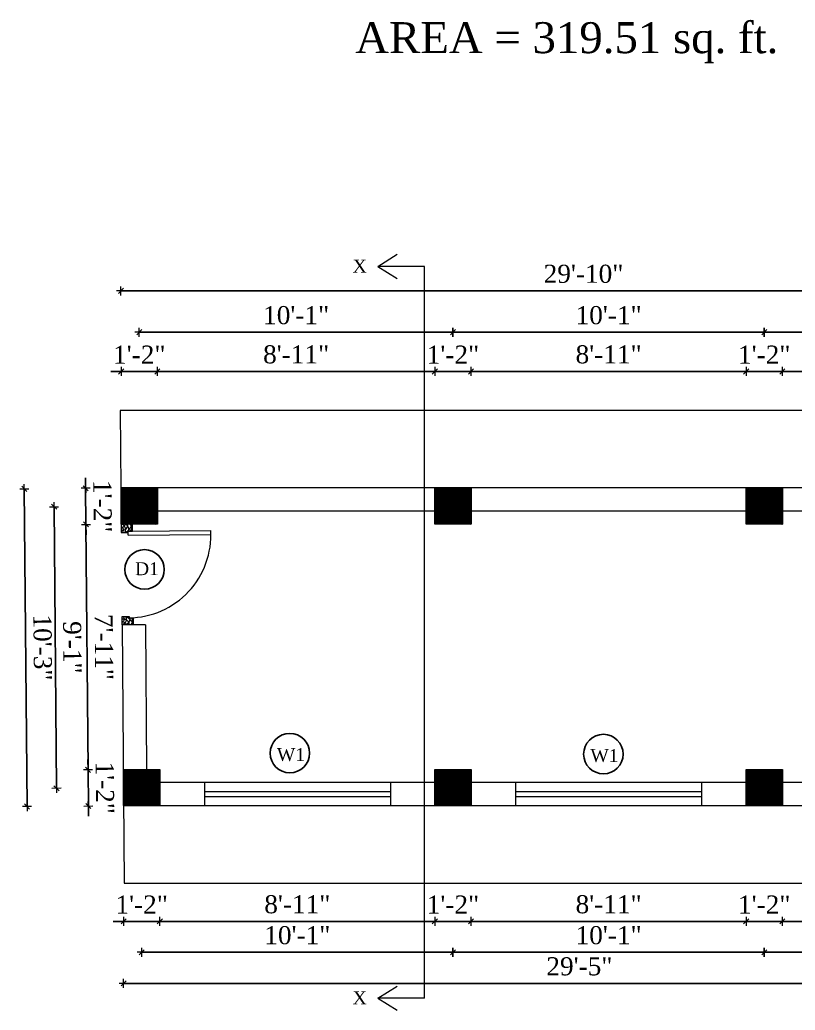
# Model space of a CAD drawing. Header units: inches. Extents: x 20273 to 45441, y -4696 to -1121.
# Drawn here: x 44360.8 to 44661, y -3217.4 to -2834 of the extents above; entities that cross this region are included whole.
import ezdxf

# ---------------------------------------------------------------- set-up
doc = ezdxf.new("R2010")
doc.units = ezdxf.units.IN
doc.header["$LTSCALE"] = 5
doc.header["$MEASUREMENT"] = 0
for name, color, linetype, lineweight in [('A-WALL', 7, 'Continuous', 9), ('Dimension', 7, 'Continuous', 18), ('DOOR', 62, 'Continuous', 0)]:
    doc.layers.add(name, color=color, linetype=linetype, lineweight=lineweight)
doc.layers.add('dim line', color=7, linetype='Continuous', lineweight=15, true_color=0xfab2b2)
doc.layers.add('TEXT', color=6, linetype='Continuous')
doc.layers.add('WALL', color=7, linetype='Continuous')
doc.styles.add('ordinary', font='times.ttf')
doc.dimstyles.new('Copy of 96', dxfattribs={"dimtxt": 7, "dimasz": 4, "dimexe": 0.5, "dimexo": 0.5, "dimgap": 3, "dimtad": 1, "dimdec": 1, "dimzin": 11, "dimdsep": 46, "dimlunit": 4, "dimtxsty": 'ordinary', "dimblk": 'OBLIQUE', "dimcen": 0.09, "dimse1": 1, "dimse2": 1, "dimclrt": 6, "dimazin": 0, "dimtfac": 1, "dimtdec": 1, "dimtix": 1, "dimtmove": 2, "dimatfit": 3, "dimldrblk": 'leader', "dimfxl": 0.5, "dimfxlon": 1, "dimtolj": 1, "dimtzin": 0, "dimarcsym": 0})
pattern_1 = [(45, (18280.62599, 649.34045), (-0.08838834765, 0.08838834765), [])]

# ---------------------------------------------------------------- blocks, each defined once
blk = doc.blocks.new('A$C27B36B59')
at = {"layer": 'DOOR'}
for p, q in [((0, 4), (0, 0)), ((2.5, 4), (0, 4)), ((2.5, 2.5), (2.5, 4)), ((0, 0), (3, 0)), ((3, 2.5), (2.5, 2.5)), ((3, 0), (3, 2.5))]:
    blk.add_line(p, q, dxfattribs=at)
for centre, radius, start, end in [((-1.4, -0.54), 4.75, 22.1411, 72.838), ((1.34, 2.09), 1.64, 45.138, 144.8948), ((2.21, 0.3), 2.49, 83.3149, 152.658), ((0.13, 0.37), 2.05, 349.4875, 93.6805), ((1.96, -0.47), 2.01, 58.7447, 166.495), ((-0.06, 0.32), 1.13, 343.542, 86.947), ((2.08, -0.4), 1.17, 38.2816, 160.1519)]:
    blk.add_arc(centre, radius, start, end, dxfattribs=at)
blk = doc.blocks.new('D2')
at = {"layer": 'DOOR'}
for p, q in [((74473.95, 24047.59), (74473.95, 24018.09)), ((74473.95, 24047.59), (74475.45, 24047.59)), ((74475.45, 24047.59), (74475.45, 24018.13))]:
    blk.add_line(p, q, dxfattribs=at)
blk.add_arc((74473.95, 24047.59), 29.5, 180, 272.9146, dxfattribs=at)
at = {"layer": 'DOOR', "xscale": -1, "rotation": 180}
blk.add_blockref('A$C27B36B59', (74441.95, 24050.09), dxfattribs=at)
at = {"layer": 'DOOR', "rotation": 180}
blk.add_blockref('A$C27B36B59', (74477.95, 24050.09), dxfattribs=at)
blk = doc.blocks.new('oblique')
at = {"color": 0, "lineweight": -2}
blk.add_line((0.25, 0.25), (-0.25, -0.25), dxfattribs=at)
at = {"layer": 'dim line', "lineweight": 9}
for p, q in [((-0.4375, 0), (0.4375, 0)), ((0, 0.4375), (0, -0.4375))]:
    blk.add_line(p, q, dxfattribs=at)
blk = doc.blocks.new('*D653')
at = {"layer": 'A-WALL', "color": 0, "lineweight": -2, "ltscale": 50, "transparency": 16777216}
for p, q in [((44401.01, -3183.04), (44397.01, -3183.04)), ((44401.01, -3183.04), (44415.01, -3183.04)), ((44415.01, -3183.04), (44419.01, -3183.04))]:
    blk.add_line(p, q, dxfattribs=at)
at = {"layer": 'Defpoints', "color": 0, "ltscale": 50, "transparency": 16777216}
for p in [(44401.01, -3138.26), (44415.01, -3138.26), (44415.01, -3183.04)]:
    blk.add_point(p, dxfattribs=at)
at = {"layer": 'A-WALL', "color": 0, "lineweight": -2, "ltscale": 50, "transparency": 16777216, "xscale": 4, "yscale": 4, "zscale": 4}
blk.add_blockref('oblique', (44401.01, -3183.04), dxfattribs=at)
at = {"layer": 'A-WALL', "color": 0, "lineweight": -2, "ltscale": 50, "transparency": 16777216, "xscale": 4, "yscale": 4, "zscale": 4, "rotation": 180}
blk.add_blockref('oblique', (44415.01, -3183.04), dxfattribs=at)
at = {"layer": 'A-WALL', "color": 6, "ltscale": 50, "transparency": 16777216, "insert": (44408.01, -3176.54), "char_height": 7, "attachment_point": 5, "style": 'ordinary'}
blk.add_mtext('\\A1;1\'-2"', dxfattribs=at)
blk = doc.blocks.new('_OBLIQUE')
at = {"color": 0, "linetype": 'ByBlock'}
blk.add_line((-0.5, -0.5), (0.5, 0.5), dxfattribs=at)
blk = doc.blocks.new('leader')
at = {"layer": 'Dimension'}
for p, q in [((0, -4.328), (0, 4.328)), ((-4.424, 0), (4.424, 0))]:
    blk.add_line(p, q, dxfattribs=at)
blk = doc.blocks.new('*D654')
at = {"layer": 'A-WALL', "color": 0, "lineweight": -2, "ltscale": 5, "transparency": 16777216}
blk.add_line((44415.01, -3183.04), (44521.51, -3183.04), dxfattribs=at)
at = {"layer": 'Defpoints', "color": 0, "ltscale": 5, "transparency": 16777216}
for p in [(44415.01, -3138.26), (44521.51, -3138.26), (44521.51, -3183.04)]:
    blk.add_point(p, dxfattribs=at)
at = {"layer": 'A-WALL', "color": 0, "lineweight": -2, "ltscale": 5, "transparency": 16777216, "xscale": 4, "yscale": 4, "zscale": 4, "rotation": 180}
blk.add_blockref('oblique', (44415.01, -3183.04), dxfattribs=at)
at = {"layer": 'A-WALL', "color": 0, "lineweight": -2, "ltscale": 5, "transparency": 16777216, "xscale": 4, "yscale": 4, "zscale": 4}
blk.add_blockref('oblique', (44521.51, -3183.04), dxfattribs=at)
at = {"layer": 'A-WALL', "color": 6, "ltscale": 5, "transparency": 16777216, "insert": (44468.26, -3176.48), "char_height": 7, "attachment_point": 5, "style": 'ordinary'}
blk.add_mtext('\\A1;8\'-11"', dxfattribs=at)
blk = doc.blocks.new('*D655')
at = {"layer": 'A-WALL', "color": 0, "lineweight": -2, "ltscale": 5, "transparency": 16777216}
for p, q in [((44521.51, -3183.04), (44517.51, -3183.04)), ((44521.51, -3183.04), (44535.51, -3183.04)), ((44535.51, -3183.04), (44539.51, -3183.04))]:
    blk.add_line(p, q, dxfattribs=at)
at = {"layer": 'Defpoints', "color": 0, "ltscale": 5, "transparency": 16777216}
for p in [(44521.51, -3138.26), (44535.51, -3138.26), (44535.51, -3183.04)]:
    blk.add_point(p, dxfattribs=at)
at = {"layer": 'A-WALL', "color": 0, "lineweight": -2, "ltscale": 5, "transparency": 16777216, "xscale": 4, "yscale": 4, "zscale": 4}
blk.add_blockref('oblique', (44521.51, -3183.04), dxfattribs=at)
at = {"layer": 'A-WALL', "color": 0, "lineweight": -2, "ltscale": 5, "transparency": 16777216, "xscale": 4, "yscale": 4, "zscale": 4, "rotation": 180}
blk.add_blockref('oblique', (44535.51, -3183.04), dxfattribs=at)
at = {"layer": 'A-WALL', "color": 6, "ltscale": 5, "transparency": 16777216, "insert": (44528.51, -3176.54), "char_height": 7, "attachment_point": 5, "style": 'ordinary'}
blk.add_mtext('\\A1;1\'-2"', dxfattribs=at)
blk = doc.blocks.new('*D656')
at = {"layer": 'A-WALL', "color": 0, "lineweight": -2, "ltscale": 5, "transparency": 16777216}
blk.add_line((44535.51, -3183.04), (44642.01, -3183.04), dxfattribs=at)
at = {"layer": 'Defpoints', "color": 0, "ltscale": 5, "transparency": 16777216}
for p in [(44535.51, -3138.26), (44642.01, -3138.26), (44642.01, -3183.04)]:
    blk.add_point(p, dxfattribs=at)
at = {"layer": 'A-WALL', "color": 0, "lineweight": -2, "ltscale": 5, "transparency": 16777216, "xscale": 4, "yscale": 4, "zscale": 4, "rotation": 180}
blk.add_blockref('oblique', (44535.51, -3183.04), dxfattribs=at)
at = {"layer": 'A-WALL', "color": 0, "lineweight": -2, "ltscale": 5, "transparency": 16777216, "xscale": 4, "yscale": 4, "zscale": 4}
blk.add_blockref('oblique', (44642.01, -3183.04), dxfattribs=at)
at = {"layer": 'A-WALL', "color": 6, "ltscale": 5, "transparency": 16777216, "insert": (44588.76, -3176.48), "char_height": 7, "attachment_point": 5, "style": 'ordinary'}
blk.add_mtext('\\A1;8\'-11"', dxfattribs=at)
blk = doc.blocks.new('*D657')
at = {"layer": 'A-WALL', "color": 0, "lineweight": -2, "ltscale": 5, "transparency": 16777216}
for p, q in [((44642.01, -3183.04), (44638.01, -3183.04)), ((44642.01, -3183.04), (44656.01, -3183.04)), ((44656.01, -3183.04), (44660.01, -3183.04))]:
    blk.add_line(p, q, dxfattribs=at)
at = {"layer": 'Defpoints', "color": 0, "ltscale": 5, "transparency": 16777216}
for p in [(44642.01, -3138.26), (44656.01, -3138.26), (44656.01, -3183.04)]:
    blk.add_point(p, dxfattribs=at)
at = {"layer": 'A-WALL', "color": 0, "lineweight": -2, "ltscale": 5, "transparency": 16777216, "xscale": 4, "yscale": 4, "zscale": 4}
blk.add_blockref('oblique', (44642.01, -3183.04), dxfattribs=at)
at = {"layer": 'A-WALL', "color": 0, "lineweight": -2, "ltscale": 5, "transparency": 16777216, "xscale": 4, "yscale": 4, "zscale": 4, "rotation": 180}
blk.add_blockref('oblique', (44656.01, -3183.04), dxfattribs=at)
at = {"layer": 'A-WALL', "color": 6, "ltscale": 5, "transparency": 16777216, "insert": (44649.01, -3176.54), "char_height": 7, "attachment_point": 5, "style": 'ordinary'}
blk.add_mtext('\\A1;1\'-2"', dxfattribs=at)
blk = doc.blocks.new('*D658')
at = {"layer": 'A-WALL', "color": 0, "lineweight": -2, "ltscale": 5, "transparency": 16777216}
blk.add_line((44656.01, -3183.04), (44739.88, -3183.04), dxfattribs=at)
at = {"layer": 'Defpoints', "color": 0, "ltscale": 5, "transparency": 16777216}
for p in [(44656.01, -3138.26), (44739.88, -3138.26), (44739.88, -3183.04)]:
    blk.add_point(p, dxfattribs=at)
at = {"layer": 'A-WALL', "color": 0, "lineweight": -2, "ltscale": 5, "transparency": 16777216, "xscale": 4, "yscale": 4, "zscale": 4, "rotation": 180}
blk.add_blockref('oblique', (44656.01, -3183.04), dxfattribs=at)
at = {"layer": 'A-WALL', "color": 0, "lineweight": -2, "ltscale": 5, "transparency": 16777216, "xscale": 4, "yscale": 4, "zscale": 4}
blk.add_blockref('oblique', (44739.88, -3183.04), dxfattribs=at)
at = {"layer": 'A-WALL', "color": 6, "ltscale": 5, "transparency": 16777216, "insert": (44697.95, -3176.47), "char_height": 7, "attachment_point": 5, "style": 'ordinary'}
blk.add_mtext('\\A1;7\'-0"', dxfattribs=at)
blk = doc.blocks.new('*D660')
at = {"layer": 'A-WALL', "color": 0, "lineweight": -2, "ltscale": 5, "transparency": 16777216}
blk.add_line((44408.01, -3195.01), (44528.51, -3195.01), dxfattribs=at)
at = {"layer": 'Defpoints', "color": 0, "ltscale": 5, "transparency": 16777216}
for p in [(44408.01, -3131.26), (44528.51, -3131.26), (44528.51, -3195.01)]:
    blk.add_point(p, dxfattribs=at)
at = {"layer": 'A-WALL', "color": 0, "lineweight": -2, "ltscale": 5, "transparency": 16777216, "xscale": 4, "yscale": 4, "zscale": 4, "rotation": 180}
blk.add_blockref('oblique', (44408.01, -3195.01), dxfattribs=at)
at = {"layer": 'A-WALL', "color": 0, "lineweight": -2, "ltscale": 5, "transparency": 16777216, "xscale": 4, "yscale": 4, "zscale": 4}
blk.add_blockref('oblique', (44528.51, -3195.01), dxfattribs=at)
at = {"layer": 'A-WALL', "color": 6, "ltscale": 5, "transparency": 16777216, "insert": (44468.26, -3188.45), "char_height": 7, "attachment_point": 5, "style": 'ordinary'}
blk.add_mtext('\\A1;10\'-1"', dxfattribs=at)
blk = doc.blocks.new('*D661')
at = {"layer": 'A-WALL', "color": 0, "lineweight": -2, "ltscale": 5, "transparency": 16777216}
blk.add_line((44528.51, -3195.01), (44649.01, -3195.01), dxfattribs=at)
at = {"layer": 'Defpoints', "color": 0, "ltscale": 5, "transparency": 16777216}
for p in [(44528.51, -3131.26), (44649.01, -3131.26), (44649.01, -3195.01)]:
    blk.add_point(p, dxfattribs=at)
at = {"layer": 'A-WALL', "color": 0, "lineweight": -2, "ltscale": 5, "transparency": 16777216, "xscale": 4, "yscale": 4, "zscale": 4, "rotation": 180}
blk.add_blockref('oblique', (44528.51, -3195.01), dxfattribs=at)
at = {"layer": 'A-WALL', "color": 0, "lineweight": -2, "ltscale": 5, "transparency": 16777216, "xscale": 4, "yscale": 4, "zscale": 4}
blk.add_blockref('oblique', (44649.01, -3195.01), dxfattribs=at)
at = {"layer": 'A-WALL', "color": 6, "ltscale": 5, "transparency": 16777216, "insert": (44588.76, -3188.45), "char_height": 7, "attachment_point": 5, "style": 'ordinary'}
blk.add_mtext('\\A1;10\'-1"', dxfattribs=at)
blk = doc.blocks.new('*D662')
at = {"layer": 'A-WALL', "color": 0, "lineweight": -2, "ltscale": 5, "transparency": 16777216}
blk.add_line((44649.01, -3195.01), (44746.88, -3195.01), dxfattribs=at)
at = {"layer": 'Defpoints', "color": 0, "ltscale": 5, "transparency": 16777216}
for p in [(44649.01, -3131.26), (44746.88, -3131.26), (44746.88, -3195.01)]:
    blk.add_point(p, dxfattribs=at)
at = {"layer": 'A-WALL', "color": 0, "lineweight": -2, "ltscale": 5, "transparency": 16777216, "xscale": 4, "yscale": 4, "zscale": 4, "rotation": 180}
blk.add_blockref('oblique', (44649.01, -3195.01), dxfattribs=at)
at = {"layer": 'A-WALL', "color": 0, "lineweight": -2, "ltscale": 5, "transparency": 16777216, "xscale": 4, "yscale": 4, "zscale": 4}
blk.add_blockref('oblique', (44746.88, -3195.01), dxfattribs=at)
at = {"layer": 'A-WALL', "color": 6, "ltscale": 5, "transparency": 16777216, "insert": (44697.95, -3188.45), "char_height": 7, "attachment_point": 5, "style": 'ordinary'}
blk.add_mtext('\\A1;8\'-2"', dxfattribs=at)
blk = doc.blocks.new('*D663')
at = {"layer": 'A-WALL', "color": 0, "lineweight": -2, "ltscale": 5, "transparency": 16777216}
blk.add_line((44401.01, -3207.06), (44753.88, -3207.06), dxfattribs=at)
at = {"layer": 'Defpoints', "color": 0, "ltscale": 5, "transparency": 16777216}
for p in [(44401.01, -3138.26), (44753.88, -3138.26), (44753.88, -3207.06)]:
    blk.add_point(p, dxfattribs=at)
at = {"layer": 'A-WALL', "color": 0, "lineweight": -2, "ltscale": 5, "transparency": 16777216, "xscale": 4, "yscale": 4, "zscale": 4, "rotation": 180}
blk.add_blockref('oblique', (44401.01, -3207.06), dxfattribs=at)
at = {"layer": 'A-WALL', "color": 0, "lineweight": -2, "ltscale": 5, "transparency": 16777216, "xscale": 4, "yscale": 4, "zscale": 4}
blk.add_blockref('oblique', (44753.88, -3207.06), dxfattribs=at)
at = {"layer": 'A-WALL', "color": 6, "ltscale": 5, "transparency": 16777216, "insert": (44577.45, -3200.49), "char_height": 7, "attachment_point": 5, "style": 'ordinary'}
blk.add_mtext('\\A1;29\'-5"', dxfattribs=at)
blk = doc.blocks.new('*D664')
at = {"layer": 'A-WALL', "color": 0, "lineweight": -2, "ltscale": 50, "transparency": 16777216}
blk.add_line((44363.61, -3138.58), (44362.57, -3015.59), dxfattribs=at)
at = {"layer": 'Defpoints', "color": 0, "ltscale": 50, "transparency": 16777216}
for p in [(44362.57, -3015.59), (44399.97, -3015.27), (44401.01, -3138.26)]:
    blk.add_point(p, dxfattribs=at)
at = {"layer": 'A-WALL', "color": 0, "lineweight": -2, "ltscale": 50, "transparency": 16777216, "xscale": 4, "yscale": 4, "zscale": 4}
for p, rotation in [((44362.57, -3015.59), 90.48576269129781), ((44363.61, -3138.58), 270.4857626912978)]:
    blk.add_blockref('oblique', p, dxfattribs=dict(at, rotation=rotation))
at = {"layer": 'A-WALL', "color": 6, "ltscale": 50, "transparency": 16777216, "insert": (44369.65, -3077.03), "char_height": 7, "attachment_point": 5, "rotation": 270.4858, "style": 'ordinary'}
blk.add_mtext('\\A1;10\'-3"', dxfattribs=at)
blk = doc.blocks.new('*D665')
at = {"layer": 'A-WALL', "color": 0, "lineweight": -2, "ltscale": 5, "transparency": 16777216}
blk.add_line((44387.23, -3124.38), (44386.43, -3029.39), dxfattribs=at)
at = {"layer": 'Defpoints', "color": 0, "ltscale": 5, "transparency": 16777216}
for p in [(44386.43, -3029.39), (44400.09, -3029.27), (44400.9, -3124.26)]:
    blk.add_point(p, dxfattribs=at)
at = {"layer": 'A-WALL', "color": 0, "lineweight": -2, "ltscale": 5, "transparency": 16777216, "xscale": 4, "yscale": 4, "zscale": 4}
for p, rotation in [((44386.43, -3029.39), 90.48576269118195), ((44387.23, -3124.38), 270.4857626911819)]:
    blk.add_blockref('oblique', p, dxfattribs=dict(at, rotation=rotation))
at = {"layer": 'A-WALL', "color": 6, "ltscale": 5, "transparency": 16777216, "insert": (44393.4, -3076.83), "char_height": 7, "attachment_point": 5, "rotation": 270.4858, "style": 'ordinary'}
blk.add_mtext('\\A1;7\'-11"', dxfattribs=at)
blk = doc.blocks.new('*D666')
at = {"layer": 'A-WALL', "color": 0, "lineweight": -2, "ltscale": 5, "transparency": 16777216}
blk.add_line((44375.02, -3131.54), (44374.09, -3022.55), dxfattribs=at)
at = {"layer": 'Defpoints', "color": 0, "ltscale": 5, "transparency": 16777216}
for p in [(44374.09, -3022.55), (44407.09, -3022.27), (44408.01, -3131.26)]:
    blk.add_point(p, dxfattribs=at)
at = {"layer": 'A-WALL', "color": 0, "lineweight": -2, "ltscale": 5, "transparency": 16777216, "xscale": 4, "yscale": 4, "zscale": 4}
for p, rotation in [((44374.09, -3022.55), 90.48576269118195), ((44375.02, -3131.54), 270.4857626911819)]:
    blk.add_blockref('oblique', p, dxfattribs=dict(at, rotation=rotation))
at = {"layer": 'A-WALL', "color": 6, "ltscale": 5, "transparency": 16777216, "insert": (44381.13, -3076.99), "char_height": 7, "attachment_point": 5, "rotation": 270.4858, "style": 'ordinary'}
blk.add_mtext('\\A1;9\'-1"', dxfattribs=at)
blk = doc.blocks.new('*D667')
at = {"layer": 'A-WALL', "color": 0, "lineweight": -2, "ltscale": 5, "transparency": 16777216}
for p, q in [((44386.31, -3015.39), (44386.28, -3011.39)), ((44386.43, -3029.39), (44386.31, -3015.39)), ((44386.43, -3029.39), (44386.46, -3033.39))]:
    blk.add_line(p, q, dxfattribs=at)
at = {"layer": 'Defpoints', "color": 0, "ltscale": 5, "transparency": 16777216}
for p in [(44386.31, -3015.39), (44399.97, -3015.27), (44400.09, -3029.27)]:
    blk.add_point(p, dxfattribs=at)
at = {"layer": 'A-WALL', "color": 0, "lineweight": -2, "ltscale": 5, "transparency": 16777216, "xscale": 4, "yscale": 4, "zscale": 4}
for p, rotation in [((44386.31, -3015.39), 270.4857626911819), ((44386.43, -3029.39), 90.48576269118195)]:
    blk.add_blockref('oblique', p, dxfattribs=dict(at, rotation=rotation))
at = {"layer": 'A-WALL', "color": 6, "ltscale": 5, "transparency": 16777216, "insert": (44392.87, -3022.33), "char_height": 7, "attachment_point": 5, "rotation": 270.4858, "style": 'ordinary'}
blk.add_mtext('\\A1;1\'-2"', dxfattribs=at)
blk = doc.blocks.new('*D668')
at = {"layer": 'A-WALL', "color": 0, "lineweight": -2, "ltscale": 5, "transparency": 16777216}
for p, q in [((44387.23, -3124.38), (44387.2, -3120.38)), ((44387.23, -3124.38), (44387.35, -3138.38)), ((44387.35, -3138.38), (44387.39, -3142.38))]:
    blk.add_line(p, q, dxfattribs=at)
at = {"layer": 'Defpoints', "color": 0, "ltscale": 5, "transparency": 16777216}
for p in [(44400.9, -3124.26), (44387.35, -3138.38), (44401.01, -3138.26)]:
    blk.add_point(p, dxfattribs=at)
at = {"layer": 'A-WALL', "color": 0, "lineweight": -2, "ltscale": 5, "transparency": 16777216, "xscale": 4, "yscale": 4, "zscale": 4}
for p, rotation in [((44387.23, -3124.38), 270.4857626911819), ((44387.35, -3138.38), 90.48576269118195)]:
    blk.add_blockref('oblique', p, dxfattribs=dict(at, rotation=rotation))
at = {"layer": 'A-WALL', "color": 6, "ltscale": 5, "transparency": 16777216, "insert": (44393.79, -3131.32), "char_height": 7, "attachment_point": 5, "rotation": 270.4858, "style": 'ordinary'}
blk.add_mtext('\\A1;1\'-2"', dxfattribs=at)
blk = doc.blocks.new('*D669')
at = {"layer": 'A-WALL', "color": 0, "lineweight": -2, "ltscale": 5, "transparency": 16777216}
for p, q in [((44400.09, -2970.16), (44396.09, -2970.16)), ((44400.09, -2970.16), (44414.09, -2970.16)), ((44414.09, -2970.16), (44418.09, -2970.16))]:
    blk.add_line(p, q, dxfattribs=at)
at = {"layer": 'Defpoints', "color": 0, "ltscale": 5, "transparency": 16777216}
for p in [(44414.09, -2970.16), (44400.09, -3015.27), (44414.09, -3015.27)]:
    blk.add_point(p, dxfattribs=at)
at = {"layer": 'A-WALL', "color": 0, "lineweight": -2, "ltscale": 5, "transparency": 16777216, "xscale": 4, "yscale": 4, "zscale": 4}
blk.add_blockref('oblique', (44400.09, -2970.16), dxfattribs=at)
at = {"layer": 'A-WALL', "color": 0, "lineweight": -2, "ltscale": 5, "transparency": 16777216, "xscale": 4, "yscale": 4, "zscale": 4, "rotation": 180}
blk.add_blockref('oblique', (44414.09, -2970.16), dxfattribs=at)
at = {"layer": 'A-WALL', "color": 6, "ltscale": 5, "transparency": 16777216, "insert": (44407.09, -2963.66), "char_height": 7, "attachment_point": 5, "style": 'ordinary'}
blk.add_mtext('\\A1;1\'-2"', dxfattribs=at)
blk = doc.blocks.new('*D670')
at = {"layer": 'A-WALL', "color": 0, "lineweight": -2, "ltscale": 5, "transparency": 16777216}
blk.add_line((44414.09, -2970.16), (44521.51, -2970.16), dxfattribs=at)
at = {"layer": 'Defpoints', "color": 0, "ltscale": 5, "transparency": 16777216}
for p in [(44521.51, -2970.16), (44414.09, -3015.27), (44521.51, -3015.27)]:
    blk.add_point(p, dxfattribs=at)
at = {"layer": 'A-WALL', "color": 0, "lineweight": -2, "ltscale": 5, "transparency": 16777216, "xscale": 4, "yscale": 4, "zscale": 4, "rotation": 180}
blk.add_blockref('oblique', (44414.09, -2970.16), dxfattribs=at)
at = {"layer": 'A-WALL', "color": 0, "lineweight": -2, "ltscale": 5, "transparency": 16777216, "xscale": 4, "yscale": 4, "zscale": 4}
blk.add_blockref('oblique', (44521.51, -2970.16), dxfattribs=at)
at = {"layer": 'A-WALL', "color": 6, "ltscale": 5, "transparency": 16777216, "insert": (44467.8, -2963.6), "char_height": 7, "attachment_point": 5, "style": 'ordinary'}
blk.add_mtext('\\A1;8\'-11"', dxfattribs=at)
blk = doc.blocks.new('*D671')
at = {"layer": 'A-WALL', "color": 0, "lineweight": -2, "ltscale": 5, "transparency": 16777216}
for p, q in [((44521.51, -2970.16), (44517.51, -2970.16)), ((44521.51, -2970.16), (44535.51, -2970.16)), ((44535.51, -2970.16), (44539.51, -2970.16))]:
    blk.add_line(p, q, dxfattribs=at)
at = {"layer": 'Defpoints', "color": 0, "ltscale": 5, "transparency": 16777216}
for p in [(44535.51, -2970.16), (44521.51, -3015.27), (44535.51, -3015.27)]:
    blk.add_point(p, dxfattribs=at)
at = {"layer": 'A-WALL', "color": 0, "lineweight": -2, "ltscale": 5, "transparency": 16777216, "xscale": 4, "yscale": 4, "zscale": 4}
blk.add_blockref('oblique', (44521.51, -2970.16), dxfattribs=at)
at = {"layer": 'A-WALL', "color": 0, "lineweight": -2, "ltscale": 5, "transparency": 16777216, "xscale": 4, "yscale": 4, "zscale": 4, "rotation": 180}
blk.add_blockref('oblique', (44535.51, -2970.16), dxfattribs=at)
at = {"layer": 'A-WALL', "color": 6, "ltscale": 5, "transparency": 16777216, "insert": (44528.51, -2963.66), "char_height": 7, "attachment_point": 5, "style": 'ordinary'}
blk.add_mtext('\\A1;1\'-2"', dxfattribs=at)
blk = doc.blocks.new('*D672')
at = {"layer": 'A-WALL', "color": 0, "lineweight": -2, "ltscale": 5, "transparency": 16777216}
blk.add_line((44535.51, -2970.16), (44642.01, -2970.16), dxfattribs=at)
at = {"layer": 'Defpoints', "color": 0, "ltscale": 5, "transparency": 16777216}
for p in [(44642.01, -2970.16), (44535.51, -3015.27), (44642.01, -3015.27)]:
    blk.add_point(p, dxfattribs=at)
at = {"layer": 'A-WALL', "color": 0, "lineweight": -2, "ltscale": 5, "transparency": 16777216, "xscale": 4, "yscale": 4, "zscale": 4, "rotation": 180}
blk.add_blockref('oblique', (44535.51, -2970.16), dxfattribs=at)
at = {"layer": 'A-WALL', "color": 0, "lineweight": -2, "ltscale": 5, "transparency": 16777216, "xscale": 4, "yscale": 4, "zscale": 4}
blk.add_blockref('oblique', (44642.01, -2970.16), dxfattribs=at)
at = {"layer": 'A-WALL', "color": 6, "ltscale": 5, "transparency": 16777216, "insert": (44588.76, -2963.6), "char_height": 7, "attachment_point": 5, "style": 'ordinary'}
blk.add_mtext('\\A1;8\'-11"', dxfattribs=at)
blk = doc.blocks.new('*D673')
at = {"layer": 'A-WALL', "color": 0, "lineweight": -2, "ltscale": 5, "transparency": 16777216}
for p, q in [((44642.01, -2970.16), (44638.01, -2970.16)), ((44642.01, -2970.16), (44656.01, -2970.16)), ((44656.01, -2970.16), (44660.01, -2970.16))]:
    blk.add_line(p, q, dxfattribs=at)
at = {"layer": 'Defpoints', "color": 0, "ltscale": 5, "transparency": 16777216}
for p in [(44656.01, -2970.16), (44642.01, -3015.27), (44656.01, -3015.27)]:
    blk.add_point(p, dxfattribs=at)
at = {"layer": 'A-WALL', "color": 0, "lineweight": -2, "ltscale": 5, "transparency": 16777216, "xscale": 4, "yscale": 4, "zscale": 4}
blk.add_blockref('oblique', (44642.01, -2970.16), dxfattribs=at)
at = {"layer": 'A-WALL', "color": 0, "lineweight": -2, "ltscale": 5, "transparency": 16777216, "xscale": 4, "yscale": 4, "zscale": 4, "rotation": 180}
blk.add_blockref('oblique', (44656.01, -2970.16), dxfattribs=at)
at = {"layer": 'A-WALL', "color": 6, "ltscale": 5, "transparency": 16777216, "insert": (44649.01, -2963.66), "char_height": 7, "attachment_point": 5, "style": 'ordinary'}
blk.add_mtext('\\A1;1\'-2"', dxfattribs=at)
blk = doc.blocks.new('*D674')
at = {"layer": 'A-WALL', "color": 0, "lineweight": -2, "ltscale": 5, "transparency": 16777216}
blk.add_line((44656.01, -2970.16), (44744.14, -2970.16), dxfattribs=at)
at = {"layer": 'Defpoints', "color": 0, "ltscale": 5, "transparency": 16777216}
for p in [(44744.14, -2970.16), (44656.01, -3015.27), (44744.14, -3015.27)]:
    blk.add_point(p, dxfattribs=at)
at = {"layer": 'A-WALL', "color": 0, "lineweight": -2, "ltscale": 5, "transparency": 16777216, "xscale": 4, "yscale": 4, "zscale": 4, "rotation": 180}
blk.add_blockref('oblique', (44656.01, -2970.16), dxfattribs=at)
at = {"layer": 'A-WALL', "color": 0, "lineweight": -2, "ltscale": 5, "transparency": 16777216, "xscale": 4, "yscale": 4, "zscale": 4}
blk.add_blockref('oblique', (44744.14, -2970.16), dxfattribs=at)
at = {"layer": 'A-WALL', "color": 6, "ltscale": 5, "transparency": 16777216, "insert": (44700.08, -2963.59), "char_height": 7, "attachment_point": 5, "style": 'ordinary'}
blk.add_mtext('\\A1;7\'-4"', dxfattribs=at)
blk = doc.blocks.new('*D746')
at = {"layer": 'A-WALL', "color": 0, "lineweight": -2, "ltscale": 5, "transparency": 16777216}
blk.add_line((44407.09, -2954.98), (44528.51, -2954.98), dxfattribs=at)
at = {"layer": 'Defpoints', "color": 0, "ltscale": 5, "transparency": 16777216}
for p in [(44528.51, -2954.98), (44407.09, -3022.27), (44528.51, -3022.27)]:
    blk.add_point(p, dxfattribs=at)
at = {"layer": 'A-WALL', "color": 0, "lineweight": -2, "ltscale": 5, "transparency": 16777216, "xscale": 4, "yscale": 4, "zscale": 4, "rotation": 180}
blk.add_blockref('oblique', (44407.09, -2954.98), dxfattribs=at)
at = {"layer": 'A-WALL', "color": 0, "lineweight": -2, "ltscale": 5, "transparency": 16777216, "xscale": 4, "yscale": 4, "zscale": 4}
blk.add_blockref('oblique', (44528.51, -2954.98), dxfattribs=at)
at = {"layer": 'A-WALL', "color": 6, "ltscale": 5, "transparency": 16777216, "insert": (44467.8, -2948.42), "char_height": 7, "attachment_point": 5, "style": 'ordinary'}
blk.add_mtext('\\A1;10\'-1"', dxfattribs=at)
blk = doc.blocks.new('*D747')
at = {"layer": 'A-WALL', "color": 0, "lineweight": -2, "ltscale": 5, "transparency": 16777216}
blk.add_line((44528.51, -2954.98), (44649.01, -2954.98), dxfattribs=at)
at = {"layer": 'Defpoints', "color": 0, "ltscale": 5, "transparency": 16777216}
for p in [(44649.01, -2954.98), (44528.51, -3022.27), (44649.01, -3022.27)]:
    blk.add_point(p, dxfattribs=at)
at = {"layer": 'A-WALL', "color": 0, "lineweight": -2, "ltscale": 5, "transparency": 16777216, "xscale": 4, "yscale": 4, "zscale": 4, "rotation": 180}
blk.add_blockref('oblique', (44528.51, -2954.98), dxfattribs=at)
at = {"layer": 'A-WALL', "color": 0, "lineweight": -2, "ltscale": 5, "transparency": 16777216, "xscale": 4, "yscale": 4, "zscale": 4}
blk.add_blockref('oblique', (44649.01, -2954.98), dxfattribs=at)
at = {"layer": 'A-WALL', "color": 6, "ltscale": 5, "transparency": 16777216, "insert": (44588.76, -2948.42), "char_height": 7, "attachment_point": 5, "style": 'ordinary'}
blk.add_mtext('\\A1;10\'-1"', dxfattribs=at)
blk = doc.blocks.new('*D748')
at = {"layer": 'A-WALL', "color": 0, "lineweight": -2, "ltscale": 5, "transparency": 16777216}
blk.add_line((44649.01, -2954.98), (44751.14, -2954.98), dxfattribs=at)
at = {"layer": 'Defpoints', "color": 0, "ltscale": 5, "transparency": 16777216}
for p in [(44751.14, -2954.98), (44649.01, -3022.27), (44751.14, -3022.27)]:
    blk.add_point(p, dxfattribs=at)
at = {"layer": 'A-WALL', "color": 0, "lineweight": -2, "ltscale": 5, "transparency": 16777216, "xscale": 4, "yscale": 4, "zscale": 4, "rotation": 180}
blk.add_blockref('oblique', (44649.01, -2954.98), dxfattribs=at)
at = {"layer": 'A-WALL', "color": 0, "lineweight": -2, "ltscale": 5, "transparency": 16777216, "xscale": 4, "yscale": 4, "zscale": 4}
blk.add_blockref('oblique', (44751.14, -2954.98), dxfattribs=at)
at = {"layer": 'A-WALL', "color": 6, "ltscale": 5, "transparency": 16777216, "insert": (44700.08, -2948.42), "char_height": 7, "attachment_point": 5, "style": 'ordinary'}
blk.add_mtext('\\A1;8\'-6"', dxfattribs=at)
blk = doc.blocks.new('*D749')
at = {"layer": 'A-WALL', "color": 0, "lineweight": -2, "ltscale": 5, "transparency": 16777216}
blk.add_line((44399.97, -2938.98), (44758.14, -2938.98), dxfattribs=at)
at = {"layer": 'Defpoints', "color": 0, "ltscale": 5, "transparency": 16777216}
for p in [(44758.14, -2938.98), (44399.97, -3015.27), (44758.14, -3015.27)]:
    blk.add_point(p, dxfattribs=at)
at = {"layer": 'A-WALL', "color": 0, "lineweight": -2, "ltscale": 5, "transparency": 16777216, "xscale": 4, "yscale": 4, "zscale": 4, "rotation": 180}
blk.add_blockref('oblique', (44399.97, -2938.98), dxfattribs=at)
at = {"layer": 'A-WALL', "color": 0, "lineweight": -2, "ltscale": 5, "transparency": 16777216, "xscale": 4, "yscale": 4, "zscale": 4}
blk.add_blockref('oblique', (44758.14, -2938.98), dxfattribs=at)
at = {"layer": 'A-WALL', "color": 6, "ltscale": 5, "transparency": 16777216, "insert": (44579.05, -2932.41), "char_height": 7, "attachment_point": 5, "style": 'ordinary'}
blk.add_mtext('\\A1;29\'-10"', dxfattribs=at)

msp = doc.modelspace()

# ---------------------------------------------------------------- hatches: boundary and pattern name
at = {"layer": 'A-WALL', "ltscale": 5}
h = msp.add_hatch(dxfattribs=at)
h.set_pattern_fill('ANSI31', color=256)
h.set_pattern_definition(pattern_1)
h.paths.add_polyline_path([(44414.09, -3029.27), (44414.09, -3015.27), (44400.09, -3015.27), (44400.09, -3029.27)])
h = msp.add_hatch(dxfattribs=at)
h.set_pattern_fill('ANSI31', color=256)
h.set_pattern_definition(pattern_1)
h.paths.add_polyline_path([(44535.51, -3029.27), (44535.51, -3015.27), (44521.51, -3015.27), (44521.51, -3029.27)])
h = msp.add_hatch(dxfattribs=at)
h.set_pattern_fill('ANSI31', color=256)
h.set_pattern_definition(pattern_1)
h.paths.add_polyline_path([(44656.01, -3029.27), (44656.01, -3015.27), (44642.01, -3015.27), (44642.01, -3029.27)])
h = msp.add_hatch(dxfattribs=at)
h.set_pattern_fill('ANSI31', color=256)
h.set_pattern_definition(pattern_1)
h.paths.add_polyline_path([(44415.01, -3138.26), (44415.01, -3124.26), (44401.01, -3124.26), (44401.01, -3138.26)])
h = msp.add_hatch(dxfattribs=at)
h.set_pattern_fill('ANSI31', color=256)
h.set_pattern_definition(pattern_1)
h.paths.add_polyline_path([(44535.51, -3138.26), (44535.51, -3124.26), (44521.51, -3124.26), (44521.51, -3138.26)])
h = msp.add_hatch(dxfattribs=at)
h.set_pattern_fill('ANSI31', color=256)
h.set_pattern_definition(pattern_1)
h.paths.add_polyline_path([(44642.01, -3138.26), (44656.01, -3138.26), (44656.01, -3124.26), (44642.01, -3124.26)])

# ---------------------------------------------------------------- linework, layer by layer
for p, q in [((44499.46, -2929.48), (44506.89, -2924.8)), ((44517.46, -2929.48), (44499.46, -2929.48)), ((44499.46, -2929.48), (44506.89, -2934.15)), ((44517.46, -3212.76), (44517.46, -2929.48)), ((44399.72, -2985.27), (44399.97, -3015.27)), ((44706.22, -2985.27), (44399.72, -2985.27)), ((44758.14, -3015.27), (44399.97, -3015.27)), ((44399.97, -3015.27), (44400.09, -3029.27)), ((44521.51, -3024.27), (44414.09, -3024.27)), ((44642.01, -3024.27), (44535.51, -3024.27)), ((44744.14, -3024.27), (44656.01, -3024.27)), ((44400.42, -3068.27), (44401.27, -3168.26)), ((44409.42, -3068.27), (44400.42, -3068.27)), ((44409.42, -3068.27), (44409.9, -3124.26)), ((44521.51, -3129.26), (44415.01, -3129.26)), ((44432.26, -3129.26), (44432.26, -3138.26)), ((44504.26, -3129.26), (44504.26, -3138.26)), ((44642.01, -3129.26), (44535.51, -3129.26)), ((44552.76, -3129.26), (44552.76, -3138.26)), ((44624.76, -3129.26), (44624.76, -3138.26)), ((44739.88, -3129.26), (44656.01, -3129.26)), ((44432.26, -3132.76), (44504.26, -3132.76)), ((44432.26, -3134.76), (44504.26, -3134.76)), ((44552.76, -3132.76), (44624.76, -3132.76)), ((44552.76, -3134.76), (44624.76, -3134.76)), ((44401.01, -3138.26), (44753.88, -3138.26)), ((44401.27, -3168.26), (44741.4, -3168.26)), ((44499.46, -3212.76), (44506.89, -3208.08)), ((44517.46, -3212.76), (44499.46, -3212.76)), ((44499.46, -3212.76), (44506.89, -3217.44))]:
    msp.add_line(p, q, dxfattribs=at)
for points in [[(44400.09, -3015.27), (44414.09, -3015.27), (44414.09, -3029.27), (44400.09, -3029.27)], [(44521.51, -3015.27), (44535.51, -3015.27), (44535.51, -3029.27), (44521.51, -3029.27)], [(44642.01, -3015.27), (44656.01, -3015.27), (44656.01, -3029.27), (44642.01, -3029.27)], [(44401.01, -3124.26), (44415.01, -3124.26), (44415.01, -3138.26), (44401.01, -3138.26)], [(44521.51, -3124.26), (44535.51, -3124.26), (44535.51, -3138.26), (44521.51, -3138.26)], [(44642.01, -3124.26), (44656.01, -3124.26), (44656.01, -3138.26), (44642.01, -3138.26)]]:
    msp.add_lwpolyline(points, close=True, dxfattribs=at)
at = {"layer": 'TEXT'}
for centre in [(44409.12, -3046.8), (44465.38, -3117.93), (44586.72, -3118.28)]:
    msp.add_circle(centre, 7.64, dxfattribs=at)

# ---------------------------------------------------------------- block references
at = {"layer": 'WALL', "color": 2, "linetype": 'ByBlock', "xscale": 1.083333333326322, "yscale": 1.083333333326322, "zscale": 1.083333333326322, "rotation": 90.48576269148516}
msp.add_blockref('D2', (71137.46, -83489.93), dxfattribs=at)

# ---------------------------------------------------------------- texts
at = {"layer": 'TEXT', "style": 'ordinary'}
for s, p in [('X', (44489.68, -2931.89)), ('D1', (44405.42, -3049.03)), ('X', (44489.68, -3215.17))]:
    msp.add_text(s, height=5, dxfattribs=at).set_placement(p)
for p in [(44460.34, -3120.99), (44581.69, -3121.35)]:
    msp.add_text('W1', height=5, rotation=0.0004, dxfattribs=at).set_placement(p)
at = {"layer": 'TEXT', "insert": (44572.56, -2850.85), "char_height": 12, "width": 219.8151, "attachment_point": 8, "rotation": 359.9996, "style": 'ordinary'}
msp.add_mtext('AREA = 319.51 sq. ft.', dxfattribs=at)

# ---------------------------------------------------------------- dimensions: what is measured, and where the dimension line sits
at = {"layer": 'A-WALL', "ltscale": 5}
for base, p1, p2, picture, middle in [((44758.14, -2938.98), (44399.97, -3015.27), (44758.14, -3015.27), '*D749', (44579.05, -2932.41)), ((44528.51, -2954.98), (44407.09, -3022.27), (44528.51, -3022.27), '*D746', (44467.8, -2948.42)), ((44649.01487505, -2954.9841743), (44528.51487505, -3022.27081936), (44649.01487505, -3022.27081936), '*D747', (44588.76487505, -2948.42361193)), ((44751.14, -2954.98), (44649.01, -3022.27), (44751.14, -3022.27), '*D748', (44700.08, -2948.42)), ((44414.09, -2970.16), (44400.09, -3015.27), (44414.09, -3015.27), '*D669', (44407.09, -2963.66)), ((44521.51, -2970.16), (44414.09, -3015.27), (44521.51, -3015.27), '*D670', (44467.8, -2963.6)), ((44535.51, -2970.16), (44521.51, -3015.27), (44535.51, -3015.27), '*D671', (44528.51, -2963.66)), ((44642.01487505, -2970.1604387), (44535.51487505, -3015.27081936), (44642.01487505, -3015.27081936), '*D672', (44588.76487505, -2963.59987634)), ((44656.01, -2970.16), (44642.01, -3015.27), (44656.01, -3015.27), '*D673', (44649.01, -2963.66)), ((44744.14, -2970.16), (44656.01, -3015.27), (44744.14, -3015.27), '*D674', (44700.08, -2963.59)), ((44528.51487505, -3195.0131828), (44408.01487505, -3131.26108948), (44528.51487505, -3131.26108948), '*D660', (44468.26487505, -3188.45262044)), ((44649.01487505, -3195.0131828), (44528.51487505, -3131.26108948), (44649.01487505, -3131.26108948), '*D661', (44588.76487505, -3188.45262044)), ((44746.88, -3195.01), (44649.01, -3131.26), (44746.88, -3131.26), '*D662', (44697.95, -3188.45)), ((44753.88, -3207.06), (44401.01, -3138.26), (44753.88, -3138.26), '*D663', (44577.45, -3200.49)), ((44521.51487505, -3183.04051009), (44415.01487505, -3138.26108948), (44521.51487505, -3138.26108948), '*D654', (44468.26487505, -3176.47994772)), ((44535.51, -3183.04), (44521.51, -3138.26), (44535.51, -3138.26), '*D655', (44528.51, -3176.54)), ((44642.01487505, -3183.04051009), (44535.51487505, -3138.26108948), (44642.01487505, -3138.26108948), '*D656', (44588.76487505, -3176.47994772)), ((44656.01, -3183.04), (44642.01, -3138.26), (44656.01, -3138.26), '*D657', (44649.01, -3176.54)), ((44739.88, -3183.04), (44656.01, -3138.26), (44739.88, -3138.26), '*D658', (44697.95, -3176.47))]:
    dim = msp.add_linear_dim(base=base, p1=p1, p2=p2, dimstyle='Copy of 96', override={"dimdec": 0, "dimblk": 'oblique', "dimtdec": 0, "dimarcsym": 1}, dxfattribs=at)
    dim.commit()
    dim.dimension.update_dxf_attribs({"geometry": picture, "text_midpoint": middle})
for base, p1, p2, picture, middle in [((44386.31, -3015.39), (44400.09, -3029.27), (44399.97, -3015.27), '*D667', (44392.87, -3022.33)), ((44374.09, -3022.55), (44408.01, -3131.26), (44407.09, -3022.27), '*D666', (44381.13, -3076.99)), ((44386.43, -3029.39), (44400.9, -3124.26), (44400.09, -3029.27), '*D665', (44393.4, -3076.83)), ((44387.35, -3138.38), (44400.9, -3124.26), (44401.01, -3138.26), '*D668', (44393.79, -3131.32))]:
    dim = msp.add_linear_dim(base=base, p1=p1, p2=p2, angle=270.4858, dimstyle='Copy of 96', override={"dimdec": 0, "dimblk": 'oblique', "dimtdec": 0, "dimarcsym": 1}, dxfattribs=at)
    dim.commit()
    dim.dimension.update_dxf_attribs({"geometry": picture, "text_midpoint": middle})
at = {"layer": 'A-WALL', "ltscale": 50}
dim = msp.add_aligned_dim(p1=(44401.01, -3138.26), p2=(44399.97, -3015.27), distance=37.4, dimstyle='Copy of 96', override={"dimdec": 0, "dimblk": 'oblique', "dimtdec": 0, "dimarcsym": 1}, dxfattribs=at)
dim.commit()
dim.dimension.update_dxf_attribs({"geometry": '*D664', "text_midpoint": (44369.65, -3077.03)})
dim = msp.add_linear_dim(base=(44415.01, -3183.04), p1=(44401.01, -3138.26), p2=(44415.01, -3138.26), dimstyle='Copy of 96', override={"dimdec": 0, "dimblk": 'oblique', "dimtdec": 0, "dimarcsym": 1}, dxfattribs=at)
dim.commit()
dim.dimension.update_dxf_attribs({"geometry": '*D653', "text_midpoint": (44408.01, -3176.54)})

doc.saveas('drawing.dxf')
